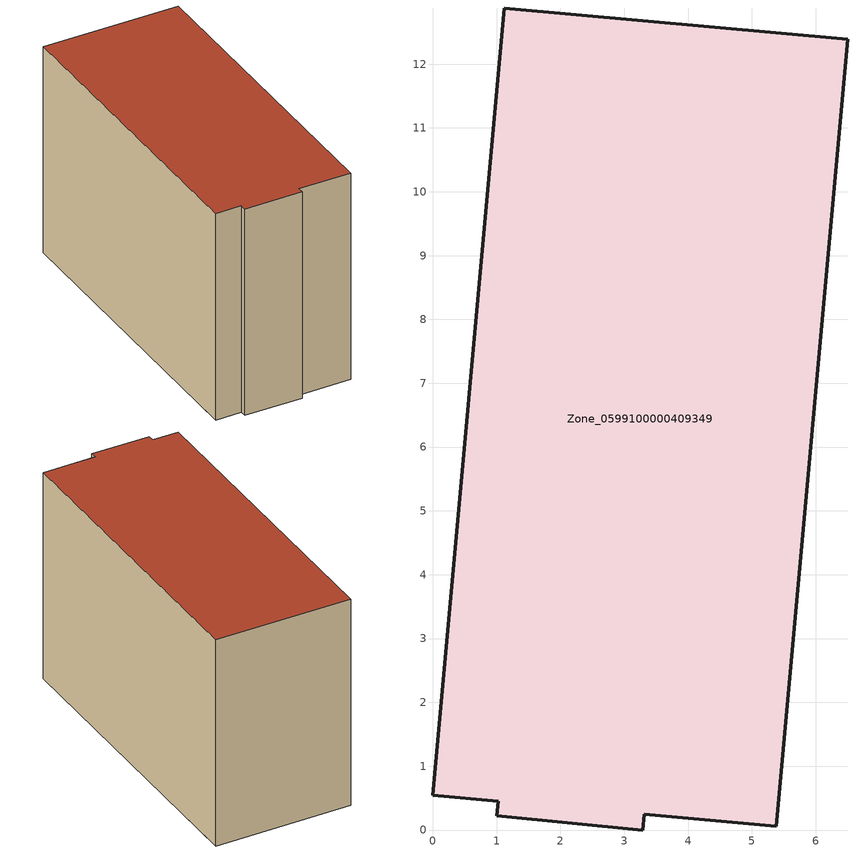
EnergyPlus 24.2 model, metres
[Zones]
Zone_0599100000409349
 floor ground (C_G): 3.31,0.24 3.29,0 1,0.22 1.02,0.45 0,0.55 1.12,12.88 6.5,12.39 5.38,0.06 z0
 wall outside (C_F): 1.02,0.45 1,0.22 3.29,0 3.31,0.24 5.38,0.06 6.5,12.39 1.12,12.88 0,0.55 1.02,0.45 z0:8.55
 roof outside (C_R): 3.31,0.24 5.38,0.06 6.5,12.39 1.12,12.88 0,0.55 1.02,0.45 1,0.22 3.29,0 z8.55
[BUILDING]
Pand.0599100000409349: North Axis=0; Terrain=City; Loads Convergence Tolerance Value=0.04; Temperature Convergence Tolerance Value=0.4; Solar Distribution=FullExterior; Maximum Number of Warmup Days=25; Minimum Number of Warmup Days=1
[Site:Location]
Rotterdam.The.Hague.AP_ZH_NLD Design_Conditions: Latitude=51.96; Longitude=4.45; Time Zone=1; Elevation=-4.5
[SITE:GROUNDTEMPERATURE:BUILDINGSURFACE]
18, 18, 18, 18, 18, 18, 18, 18, 18, 18, 18, 18
[MATERIAL] Thermal Absorptance=0.9; Solar Absorptance=0.7; Visible Absorptance=0.7
Name | Roughness | Thickness | Conductivity | Density | Specific Heat
G.TI.1992-2005 | MediumSmooth | 0.15 | 0.06 | 540 | 1210
F.TI.1992-2005 | Rough | 0.3 | 0.12 | 1920 | 840
R.TI.1992-2005 | MediumRough | 0.2 | 0.08 | 1500 | 1000
[CONSTRUCTION]
C_G: G.TI.1992-2005
C_F: F.TI.1992-2005
C_R: R.TI.1992-2005
[ZONE]
Zone_0599100000409349: Type=1; Multiplier=1; Ceiling Height=Autocalculate; Volume=Autocalculate; Floor Area=autocalculate; Part of Total Floor Area=Yes
[ZONEINFILTRATION:DESIGNFLOWRATE]
Infil_Zone_0599100000409349: Zone or ZoneList or Space or SpaceList=Zone_0599100000409349; Schedule=AlwaysOn; Design Flow Rate Calculation Method=Flow/Area; Flow Rate per Floor Area=0.0015; Constant Term Coefficient=1; Temperature Term Coefficient=0; Velocity Term Coefficient=0; Velocity Squared Term Coefficient=0
[HVACTEMPLATE:ZONE:IDEALLOADSAIRSYSTEM]
Zone_0599100000409349: Maximum Heating Supply Air Temperature=50; Minimum Cooling Supply Air Temperature=13; Maximum Heating Supply Air Humidity Ratio=0.0156; Minimum Cooling Supply Air Humidity Ratio=0.0077; Heating Limit=NoLimit; Cooling Limit=NoLimit; Dehumidification Control Type=ConstantSensibleHeatRatio; Cooling Sensible Heat Ratio=0.7; Dehumidification Setpoint=60; Humidification Control Type=None; Humidification Setpoint=30; Outdoor Air Method=None; Outdoor Air Flow Rate per Person=0.00944; Outdoor Air Flow Rate per Zone Floor Area=0; Outdoor Air Flow Rate per Zone=0; Demand Controlled Ventilation Type=None; Outdoor Air Economizer Type=NoEconomizer; Heat Recovery Type=None; Sensible Heat Recovery Effectiveness=0.7; Latent Heat Recovery Effectiveness=0.65
[ZONECONTROL:THERMOSTAT]
ThermostatControl_Zone_0599100000409349: Zone or ZoneList=Zone_0599100000409349; Control Type Schedule=DualSetpointControlType; Control 1=Thermostat_Zone_0599100000409349; Temperature Difference Between Cutout And Setpoint=0
[THERMOSTATSETPOINT:DUALSETPOINT]
Thermostat_Zone_0599100000409349: Heating Setpoint Temperature Schedule=HeatingSetpoint_Zone_0599100000409349; Cooling Setpoint Temperature Schedule=CoolingSetpoint_Zone_0599100000409349
[SCHEDULE:COMPACT]
HeatingSetpoint_Zone_0599100000409349: Through: 12/31, For: AllDays, Until: 24:00, 21
CoolingSetpoint_Zone_0599100000409349: Through: 12/31, For: AllDays, Until: 24:00, 24
DualSetpointControlType: Through: 12/31, For: AllDays, Until: 24:00, 4
AlwaysOn: Through: 12/31, For: AllDays, Until: 24:00, 1
